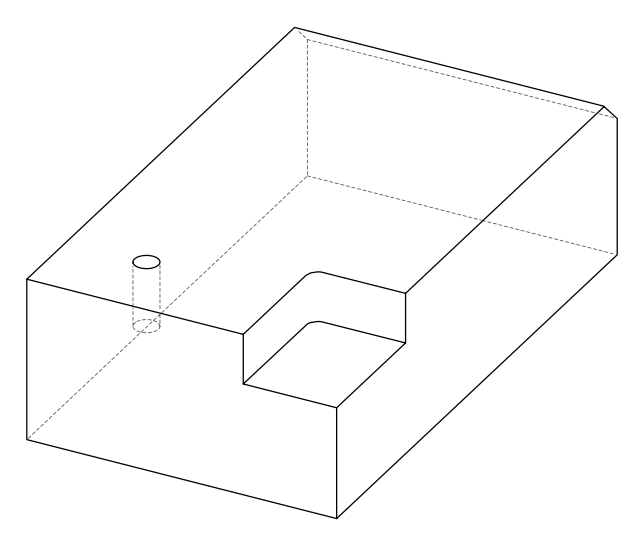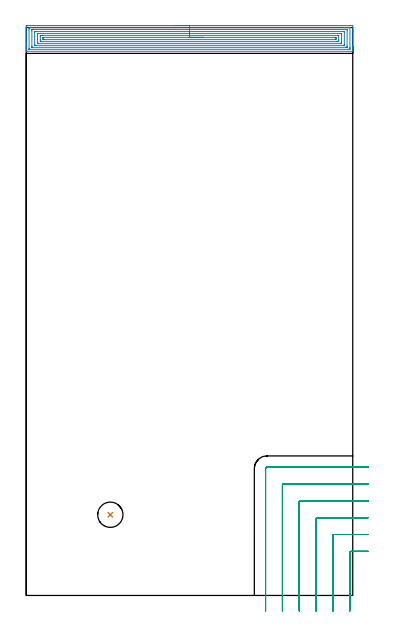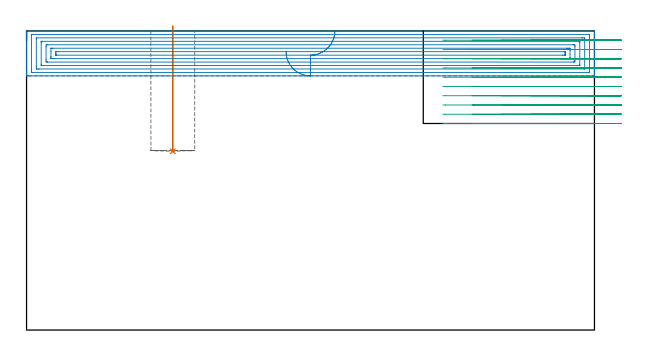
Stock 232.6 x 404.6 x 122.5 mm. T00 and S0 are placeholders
(PLAN: 3 operations, 2 tool changes, 28.9 min)
(1 INDEXABLE_INSERT_DRILL_BLIND_HOLE_FROM_SOLID | STEP1POCKET | NXT0302_007 | 0.21 min | 12471 mm3)
(2 AREA_MILL | FG_CHAMFER_SURFACE | UGT0205_001 | 13.31 min | 39374 mm3)
(3 MILL_CORNER_NOTCH_RECTANGULAR | CORNER_NOTCH_RECTANGULAR | NXT0201_012 | Follow Part, ap 4, ae 75% | 15.42 min | 263436 mm3)
(TOOL NXT0302_007 | Index. Insert Drill 18mm [880-D1800L25-05] | D18 PA176 FL90 Z2)
(TOOL UGT0205_001 | Chamfer Mill 20 x 3 x 45 deg. | D20 FL50 Z2)
(TOOL NXT0201_012 | ENDMILL 16mm [2P460-1600-NA 1630] | D16 FL38 Z6)
(OP 1 INDEXABLE_INSERT_DRILL_BLIND_HOLE_FROM_SOLID)
G17 G21 G94 G90
T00 M6
G54
G17 G0 G90 X59.9 Y57.5 S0 M3
G43 Z132.5 H1
G94 G81 G98 Z73.2 F250. R124.5
G80
M5
M2
(OP 2 AREA_MILL)
G17 G21 G94 G90
T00 M6
G54
G17 G0 G90 X106.3 Y406.1 S1061 M3
G43 Z132.5 H0
Z114.1
G94 G1 X106.338 Z113.228 F250.
X106.452 Z112.363
X106.641 Z111.512
X106.903 Z110.68
X107.237 Z109.874
X107.64 Z109.1
X108.108 Z108.364
X108.64 Z107.672
X109.229 Z107.029
X109.872 Z106.44
X110.564 Z105.908
X111.3 Z105.44
X112.074 Z105.037
X112.88 Z104.703
X113.712 Z104.441
X114.563 Z104.252
X115.428 Z104.138
X116.3 Z104.1
X231.983
X232.461 Y406.095 Z104.103
X232.59 Y406.092 Z104.106
X232.6 Y405.958 Z104.239
Y391.356 Z118.839
Y390.749 Z119.445
Y390.206 Z119.991
Y389.87 Z120.326
Y389.327 Z120.869
Y388.992 Z121.203
Y388.32 Z121.879
Y388.015 Z122.184
X232.597 Y387.855 Z122.337
X232.59 Y387.702 Z122.488
X232.429 Y387.7 Z122.5
X0.171
X0.01 Y387.702 Z122.488
X0.003 Y387.855 Z122.337
X0. Y388.016 Z122.184
Y388.32 Z121.879
Y388.992 Z121.203
Y390.206 Z119.991
Y390.749 Z119.445
Y400.279 Z109.918
Y405.08 Z105.117
X0.005 Y405.687 Z104.51
X0.01 Y406.092 Z104.105
X0.202 Y406.096 Z104.102
X0.617 Y406.1 Z104.1
X116.3
Y404.686 Z105.514
X230.321
X230.557 Y404.684 Z105.516
X230.585 Y404.682 Z105.518
X230.59 Y404.679 Z105.521
X230.594 Y404.671 Z105.529
X230.598 Y404.638 Z105.562
X230.6 Y404.606 Z105.594
Y404.411 Z105.789
Y390.352 Z119.848
X230.597 Y389.87 Z120.33
X230.591 Y389.482 Z120.718
X230.571 Y389.121 Z121.079
X230.196 Y389.116 Z121.084
X230.071 Y389.115 Z121.085
X2.279 Y389.114 Z121.086
X2.043 Y389.116 Z121.084
X2.015 Y389.118 Z121.082
X2.01 Y389.121 Z121.079
X2.006 Y389.129 Z121.071
X2.002 Y389.162 Z121.038
X2.001 Y389.194 Z121.006
X2. Y389.389 Z120.811
Y403.448 Z106.752
X2.003 Y403.93 Z106.27
X2.009 Y404.318 Z105.882
X2.029 Y404.679 Z105.521
X2.404 Y404.684 Z105.516
X2.529 Y404.685 Z105.515
X116.3 Y404.686 Z105.514
Y403.272 Z106.928
X228.409 Y403.271 Z106.929
X228.484 Y403.27 Z106.93
X228.544 Y403.268 Z106.932
X228.58 Y403.265 Z106.935
X228.59 Y403.26 Z106.94
X228.592 Y403.238 Z106.962
X228.598 Y403.051 Z107.149
X228.6 Y402.864 Z107.336
Y391.44 Z118.76
X228.598 Y390.749 Z119.451
X228.595 Y390.566 Z119.634
X228.591 Y390.54 Z119.66
X228.575 Y390.535 Z119.665
X228.521 Y390.532 Z119.668
X228.409 Y390.53 Z119.67
X227.74 Y390.529 Z119.671
X227.516 Y390.528 Z119.672
X4.191 Y390.529 Z119.671
X4.116 Y390.53 Z119.67
X4.056 Y390.532 Z119.668
X4.02 Y390.535 Z119.665
X4.01 Y390.541 Z119.659
X4.008 Y390.562 Z119.638
X4.002 Y390.749 Z119.451
X4. Y390.936 Z119.264
Y402.36 Z107.84
X4.002 Y403.051 Z107.149
X4.005 Y403.234 Z106.966
X4.009 Y403.26 Z106.94
X4.025 Y403.265 Z106.935
X4.079 Y403.268 Z106.932
X4.191 Y403.27 Z106.93
X4.86 Y403.271 Z106.929
X5.084 Y403.272 Z106.928
X116.3
Y401.857 Z108.343
X226.05
X226.463 Y401.855 Z108.345
X226.545 Y401.853 Z108.347
X226.58 Y401.851 Z108.349
X226.59 Y401.845 Z108.355
X226.593 Y401.823 Z108.377
X226.597 Y401.722 Z108.478
X226.6 Y401.316 Z108.884
Y392.506 Z117.694
X226.596 Y392.078 Z118.122
X226.592 Y391.972 Z118.228
X226.59 Y391.951 Z118.249
X226.562 Y391.949 Z118.251
X226.494 Y391.946 Z118.254
X226.302 Y391.943 Z118.257
X6.55
X6.137 Y391.945 Z118.255
X6.055 Y391.947 Z118.253
X6.02 Y391.949 Z118.251
X6.01 Y391.955 Z118.245
X6.007 Y391.977 Z118.223
X6.003 Y392.078 Z118.122
X6. Y392.484 Z117.716
Y401.294 Z108.906
X6.004 Y401.722 Z108.478
X6.008 Y401.828 Z108.372
X6.01 Y401.849 Z108.351
X6.038 Y401.851 Z108.349
X6.106 Y401.854 Z108.346
X6.298 Y401.857 Z108.343
X116.3
Y400.443 Z109.757
X223.915
X223.943 Y400.442 Z109.758
X224.59 Y400.415 Z109.785
X224.599 Y399.77 Z110.43
X224.6 Y394.264 Z115.936
X224.597 Y393.621 Z116.579
X224.59 Y393.385 Z116.815
X223.971 Y393.358 Z116.842
X223.943
X8.685
X8.657
X8.01 Y393.385 Z116.815
X8.001 Y394.03 Z116.17
X8. Y399.536 Z110.664
X8.003 Y400.179 Z110.021
X8.01 Y400.415 Z109.785
X8.629 Y400.442 Z109.758
X8.657
X116.3 Y400.443 Z109.757
Y399.029 Z111.171
X221.779
X222.156 Y399.028 Z111.172
X222.534 Y399.024 Z111.176
X222.58 Y399.022 Z111.178
X222.591 Y399.015 Z111.185
X222.594 Y398.996 Z111.204
X222.598 Y398.919 Z111.281
X222.6 Y398.803 Z111.397
Y398.657 Z111.543
Y395.585 Z114.615
X222.598 Y395.143 Z115.057
X222.595 Y394.924 Z115.276
X222.59 Y394.816 Z115.384
X222.58 Y394.778 Z115.422
X222.53 Y394.775 Z115.425
X222.156 Y394.773 Z115.427
X221.641 Y394.771 Z115.429
X221.263
X10.821
X10.444 Y394.772 Z115.428
X10.066 Y394.776 Z115.424
X10.02 Y394.778 Z115.422
X10.009 Y394.785 Z115.415
X10.006 Y394.804 Z115.396
X10.002 Y394.881 Z115.319
X10. Y396.021 Z114.179
Y398.215 Z111.985
X10.002 Y398.657 Z111.543
X10.005 Y398.876 Z111.324
X10.01 Y398.984 Z111.216
X10.02 Y399.022 Z111.178
X10.07 Y399.025 Z111.175
X10.444 Y399.028 Z111.172
X10.959 Y399.029 Z111.171
X11.337
X116.3
Y397.615 Z112.585
X219.643 Y397.614 Z112.586
X220.37 Y397.611 Z112.589
X220.544 Y397.608 Z112.592
X220.591 Y397.602 Z112.598
X220.594 Y397.592 Z112.608
X220.598 Y397.554 Z112.646
X220.6 Y396.9 Z113.3
Y396.674 Z113.526
X220.597 Y396.447 Z113.753
X220.592 Y396.296 Z113.904
X220.587 Y396.192 Z114.008
X220.551 Y396.19 Z114.01
X220.37 Y396.187 Z114.013
X220.202 Y396.186 Z114.014
X12.957
X12.23 Y396.189 Z114.011
X12.056 Y396.192 Z114.008
X12.009 Y396.198 Z114.002
X12.006 Y396.209 Z113.991
X12.002 Y396.246 Z113.954
X12. Y396.9 Z113.3
Y397.126 Z113.074
X12.003 Y397.353 Z112.847
X12.008 Y397.504 Z112.696
X12.013 Y397.608 Z112.592
X12.049 Y397.61 Z112.59
X12.23 Y397.613 Z112.587
X12.397 Y397.614 Z112.586
X116.3 Y397.615 Z112.585
X117.172 Z112.623
X118.036 Z112.737
X118.888 Z112.926
X119.72 Z113.188
X120.526 Z113.522
X121.3 Z113.925
X122.036 Z114.394
X122.728 Z114.925
X123.371 Z115.514
X123.96 Z116.157
X124.492 Z116.85
X124.96 Z117.585
X125.363 Z118.359
X125.697 Z119.165
X125.959 Z119.997
X126.148 Z120.849
X126.262 Z121.714
X126.3 Z122.585
G0 Z132.5
M5
M2
(OP 3 MILL_CORNER_NOTCH_RECTANGULAR)
G17 G21 G94 G90
T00 M6
G54
G17 G0 G90 X243.6 Y31.4 S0 M3
G43 Z132.5 H1
Z118.71
G94 G1 X240.6 F250.
X231.295 F500.
G3 X230.5 Y30.605 R0.8
G1 Y-8.
Y-11. F250.
G0 Z132.5
X243.6 Y43.4
Z118.71
G1 X240.6
X219.295 F500.
G3 X218.5 Y42.605 R0.8
G1 Y-8.
Y-11. F250.
G0 Z132.5
X243.6 Y55.4
Z118.71
G1 X240.6
X207.295 F500.
G3 X206.5 Y54.605 R0.8
G1 Y-8.
Y-11. F250.
G0 Z132.5
X243.6 Y67.4
Z118.71
G1 X240.6
X195.296 F500.
G3 X194.5 Y66.604 R0.8
G1 Y-8.
Y-11. F250.
G0 Z132.5
X243.6 Y79.4
Z118.71
G1 X240.6
X183.296 F500.
G3 X182.5 Y78.604 R0.8
G1 Y-8.
Y-11. F250.
G0 Z132.5
X243.6 Y91.4
Z118.71
G1 X240.6
X171.6 F500.
G3 X170.5 Y90.3 R1.1
G1 Y-8.
Y-11. F250.
G0 Z132.5
X243.6 Y31.4
Z114.92
G1 X240.6
X231.295 F500.
G3 X230.5 Y30.605 R0.8
G1 Y-8.
Y-11. F250.
G0 Z132.5
X243.6 Y43.4
Z114.92
G1 X240.6
X219.295 F500.
G3 X218.5 Y42.605 R0.8
G1 Y-8.
Y-11. F250.
G0 Z132.5
X243.6 Y55.4
Z114.92
G1 X240.6
X207.295 F500.
G3 X206.5 Y54.605 R0.8
G1 Y-8.
Y-11. F250.
G0 Z132.5
X243.6 Y67.4
Z114.92
G1 X240.6
X195.296 F500.
G3 X194.5 Y66.604 R0.8
G1 Y-8.
Y-11. F250.
G0 Z132.5
X243.6 Y79.4
Z114.92
G1 X240.6
X183.296 F500.
G3 X182.5 Y78.604 R0.8
G1 Y-8.
Y-11. F250.
G0 Z132.5
X243.6 Y91.4
Z114.92
G1 X240.6
X171.6 F500.
G3 X170.5 Y90.3 R1.1
G1 Y-8.
Y-11. F250.
G0 Z132.5
X243.6 Y31.4
Z111.13
G1 X240.6
X231.295 F500.
G3 X230.5 Y30.605 R0.8
G1 Y-8.
Y-11. F250.
G0 Z132.5
X243.6 Y43.4
Z111.13
G1 X240.6
X219.295 F500.
G3 X218.5 Y42.605 R0.8
G1 Y-8.
Y-11. F250.
G0 Z132.5
X243.6 Y55.4
Z111.13
G1 X240.6
X207.295 F500.
G3 X206.5 Y54.605 R0.8
G1 Y-8.
Y-11. F250.
G0 Z132.5
X243.6 Y67.4
Z111.13
G1 X240.6
X195.296 F500.
G3 X194.5 Y66.604 R0.8
G1 Y-8.
Y-11. F250.
G0 Z132.5
X243.6 Y79.4
Z111.13
G1 X240.6
X183.296 F500.
G3 X182.5 Y78.604 R0.8
G1 Y-8.
Y-11. F250.
G0 Z132.5
X243.6 Y91.4
Z111.13
G1 X240.6
X171.6 F500.
G3 X170.5 Y90.3 R1.1
G1 Y-8.
Y-11. F250.
G0 Z132.5
X243.6 Y31.4
Z107.34
G1 X240.6
X231.295 F500.
G3 X230.5 Y30.605 R0.8
G1 Y-8.
Y-11. F250.
G0 Z132.5
X243.6 Y43.4
Z107.34
G1 X240.6
X219.295 F500.
G3 X218.5 Y42.605 R0.8
G1 Y-8.
Y-11. F250.
G0 Z132.5
X243.6 Y55.4
Z107.34
G1 X240.6
X207.295 F500.
G3 X206.5 Y54.605 R0.8
G1 Y-8.
Y-11. F250.
G0 Z132.5
X243.6 Y67.4
Z107.34
G1 X240.6
X195.296 F500.
G3 X194.5 Y66.604 R0.8
G1 Y-8.
Y-11. F250.
G0 Z132.5
X243.6 Y79.4
Z107.34
G1 X240.6
X183.296 F500.
G3 X182.5 Y78.604 R0.8
G1 Y-8.
Y-11. F250.
G0 Z132.5
X243.6 Y91.4
Z107.34
G1 X240.6
X171.6 F500.
G3 X170.5 Y90.3 R1.1
G1 Y-8.
Y-11. F250.
G0 Z132.5
X243.6 Y31.4
Z103.55
G1 X240.6
X231.295 F500.
G3 X230.5 Y30.605 R0.8
G1 Y-8.
Y-11. F250.
G0 Z132.5
X243.6 Y43.4
Z103.55
G1 X240.6
X219.295 F500.
G3 X218.5 Y42.605 R0.8
G1 Y-8.
Y-11. F250.
G0 Z132.5
X243.6 Y55.4
Z103.55
G1 X240.6
X207.295 F500.
G3 X206.5 Y54.605 R0.8
G1 Y-8.
Y-11. F250.
G0 Z132.5
X243.6 Y67.4
Z103.55
G1 X240.6
X195.296 F500.
G3 X194.5 Y66.604 R0.8
G1 Y-8.
Y-11. F250.
G0 Z132.5
X243.6 Y79.4
Z103.55
G1 X240.6
X183.296 F500.
G3 X182.5 Y78.604 R0.8
G1 Y-8.
Y-11. F250.
G0 Z132.5
X243.6 Y91.4
Z103.55
G1 X240.6
X171.6 F500.
G3 X170.5 Y90.3 R1.1
G1 Y-8.
Y-11. F250.
G0 Z132.5
X243.6 Y31.4
Z99.76
G1 X240.6
X231.295 F500.
G3 X230.5 Y30.605 R0.8
G1 Y-8.
Y-11. F250.
G0 Z132.5
X243.6 Y43.4
Z99.76
G1 X240.6
X219.295 F500.
G3 X218.5 Y42.605 R0.8
G1 Y-8.
Y-11. F250.
G0 Z132.5
X243.6 Y55.4
Z99.76
G1 X240.6
X207.295 F500.
G3 X206.5 Y54.605 R0.8
G1 Y-8.
Y-11. F250.
G0 Z132.5
X243.6 Y67.4
Z99.76
G1 X240.6
X195.296 F500.
G3 X194.5 Y66.604 R0.8
G1 Y-8.
Y-11. F250.
G0 Z132.5
X243.6 Y79.4
Z99.76
G1 X240.6
X183.296 F500.
G3 X182.5 Y78.604 R0.8
G1 Y-8.
Y-11. F250.
G0 Z132.5
X243.6 Y91.4
Z99.76
G1 X240.6
X171.6 F500.
G3 X170.5 Y90.3 R1.1
G1 Y-8.
Y-11. F250.
G0 Z132.5
X243.6 Y31.4
Z95.97
G1 X240.6
X231.295 F500.
G3 X230.5 Y30.605 R0.8
G1 Y-8.
Y-11. F250.
G0 Z132.5
X243.6 Y43.4
Z95.97
G1 X240.6
X219.295 F500.
G3 X218.5 Y42.605 R0.8
G1 Y-8.
Y-11. F250.
G0 Z132.5
X243.6 Y55.4
Z95.97
G1 X240.6
X207.295 F500.
G3 X206.5 Y54.605 R0.8
G1 Y-8.
Y-11. F250.
G0 Z132.5
X243.6 Y67.4
Z95.97
G1 X240.6
X195.296 F500.
G3 X194.5 Y66.604 R0.8
G1 Y-8.
Y-11. F250.
G0 Z132.5
X243.6 Y79.4
Z95.97
G1 X240.6
X183.296 F500.
G3 X182.5 Y78.604 R0.8
G1 Y-8.
Y-11. F250.
G0 Z132.5
X243.6 Y91.4
Z95.97
G1 X240.6
X171.6 F500.
G3 X170.5 Y90.3 R1.1
G1 Y-8.
Y-11. F250.
G0 Z132.5
X243.6 Y31.4
Z92.18
G1 X240.6
X231.295 F500.
G3 X230.5 Y30.605 R0.8
G1 Y-8.
Y-11. F250.
G0 Z132.5
X243.6 Y43.4
Z92.18
G1 X240.6
X219.295 F500.
G3 X218.5 Y42.605 R0.8
G1 Y-8.
Y-11. F250.
G0 Z132.5
X243.6 Y55.4
Z92.18
G1 X240.6
X207.295 F500.
G3 X206.5 Y54.605 R0.8
G1 Y-8.
Y-11. F250.
G0 Z132.5
X243.6 Y67.4
Z92.18
G1 X240.6
X195.296 F500.
G3 X194.5 Y66.604 R0.8
G1 Y-8.
Y-11. F250.
G0 Z132.5
X243.6 Y79.4
Z92.18
G1 X240.6
X183.296 F500.
G3 X182.5 Y78.604 R0.8
G1 Y-8.
Y-11. F250.
G0 Z132.5
X243.6 Y91.4
Z92.18
G1 X240.6
X171.6 F500.
G3 X170.5 Y90.3 R1.1
G1 Y-8.
Y-11. F250.
G0 Z132.5
X243.6 Y31.4
Z88.39
G1 X240.6
X231.295 F500.
G3 X230.5 Y30.605 R0.8
G1 Y-8.
Y-11. F250.
G0 Z132.5
X243.6 Y43.4
Z88.39
G1 X240.6
X219.295 F500.
G3 X218.5 Y42.605 R0.8
G1 Y-8.
Y-11. F250.
G0 Z132.5
X243.6 Y55.4
Z88.39
G1 X240.6
X207.295 F500.
G3 X206.5 Y54.605 R0.8
G1 Y-8.
Y-11. F250.
G0 Z132.5
X243.6 Y67.4
Z88.39
G1 X240.6
X195.296 F500.
G3 X194.5 Y66.604 R0.8
G1 Y-8.
Y-11. F250.
G0 Z132.5
X243.6 Y79.4
Z88.39
G1 X240.6
X183.296 F500.
G3 X182.5 Y78.604 R0.8
G1 Y-8.
Y-11. F250.
G0 Z132.5
X243.6 Y91.4
Z88.39
G1 X240.6
X171.6 F500.
G3 X170.5 Y90.3 R1.1
G1 Y-8.
Y-11. F250.
G0 Z132.5
X243.6 Y31.4
Z84.6
G1 X240.6
X231.295 F500.
G3 X230.5 Y30.605 R0.8
G1 Y-8.
Y-11. F250.
G0 Z132.5
X243.6 Y43.4
Z84.6
G1 X240.6
X219.295 F500.
G3 X218.5 Y42.605 R0.8
G1 Y-8.
Y-11. F250.
G0 Z132.5
X243.6 Y55.4
Z84.6
G1 X240.6
X207.295 F500.
G3 X206.5 Y54.605 R0.8
G1 Y-8.
Y-11. F250.
G0 Z132.5
X243.6 Y67.4
Z84.6
G1 X240.6
X195.296 F500.
G3 X194.5 Y66.604 R0.8
G1 Y-8.
Y-11. F250.
G0 Z132.5
X243.6 Y79.4
Z84.6
G1 X240.6
X183.296 F500.
G3 X182.5 Y78.604 R0.8
G1 Y-8.
Y-11. F250.
G0 Z132.5
X243.6 Y91.4
Z84.6
G1 X240.6
X171.6 F500.
G3 X170.5 Y90.3 R1.1
G1 Y-8.
Y-11. F250.
G0 Z132.5
M5
M2
